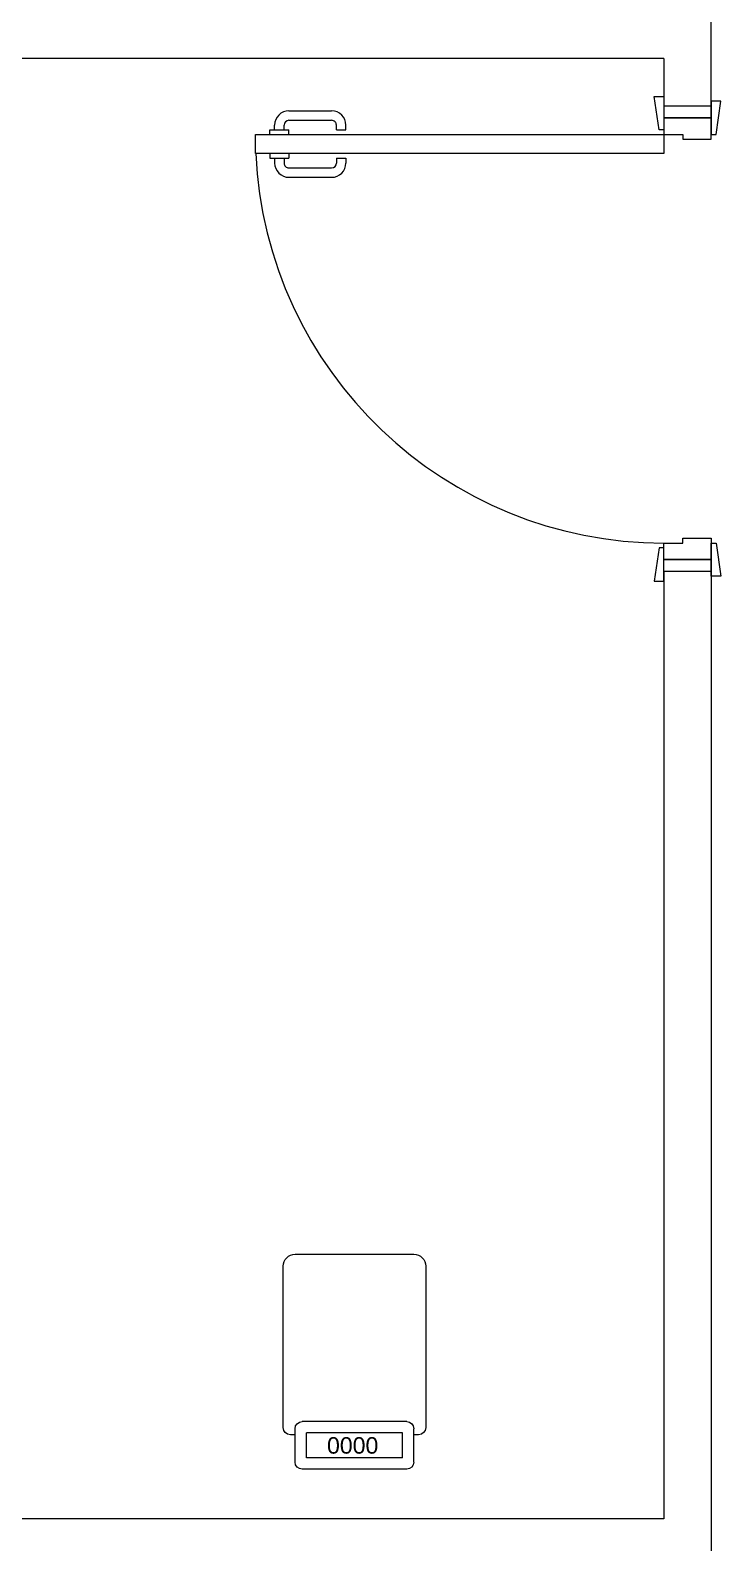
# Model space of a CAD drawing. Extents: x -234346 to 58427, y -132654 to -82394.
# Drawn here: x -29786 to -28332, y -100723 to -97538 of the extents above; entities that cross this region are included whole.
import ezdxf

# ---------------------------------------------------------------- set-up
doc = ezdxf.new("R2010")
doc.units = 0
doc.header["$LTSCALE"] = 8
for name, color, linetype, lineweight in [('72_EGR_EQP_TAG', 9, 'Continuous', 5), ('LOADING', 9, 'Continuous', 5), ('Walls', 9, 'Continuous', 5), ('Wooden Joinery', 9, 'Continuous', 5)]:
    doc.layers.add(name, color=color, linetype=linetype, lineweight=lineweight)
doc.styles.get("Standard").update_dxf_attribs({"font": 'ARIALUNI.TTF'})

# ---------------------------------------------------------------- blocks, each defined once
blk = doc.blocks.new('A$C72370EFE')
at = {"layer": 'Wooden Joinery'}
for p, q in [((-0.01, -0.03), (-0.01, -0.07)), ((0, -0.03), (-0.01, -0.03)), ((0.04, -0.03), (0.05, -0.03)), ((0.05, -0.03), (0.05, -0.07)), ((-0.01, -0.04), (-0.02, -0.04)), ((-0.01, -0.06), (-0.02, -0.06)), ((0.05, -0.04), (0.06, -0.04)), ((0.05, -0.06), (0.06, -0.06)), ((-0.05, -0.07), (-0.05, -0.16)), ((-0.03, -0.07), (-0.03, -0.16)), ((0, -0.07), (-0.01, -0.07)), ((0.04, -0.07), (0.05, -0.07)), ((0.07, -0.07), (0.07, -0.16)), ((0.09, -0.07), (0.09, -0.16)), ((-0.01, -0.17), (-0.02, -0.17)), ((-0.01, -0.19), (-0.02, -0.19)), ((-0.01, -0.17), (-0.01, -0.19)), ((0.05, -0.17), (0.06, -0.17)), ((0.05, -0.17), (0.05, -0.19)), ((0.05, -0.19), (0.06, -0.19))]:
    blk.add_line(p, q, dxfattribs=at)
for centre, radius, start, end in [((-0.02, -0.07), 0.03, 90, 180), ((-0.02, -0.07), 0.01, 90, 180), ((0.06, -0.07), 0.03, 0, 90), ((0.06, -0.07), 0.01, 0, 90), ((-0.02, -0.16), 0.03, 180, 270), ((-0.02, -0.16), 0.01, 180, 270), ((0.06, -0.16), 0.01, 270, 0), ((0.06, -0.16), 0.03, 270, 0)]:
    blk.add_arc(centre, radius, start, end, dxfattribs=at)
blk = doc.blocks.new('A$C5DAD61B4')
at = {"layer": 'Wooden Joinery'}
for points in [[(80, 959.1), (80, 969.1), (10, 979.1), (10, 959.1)], [(940, 959.1), (940, 969.1), (1010, 979.1), (1010, 959.1)], [(70, 859.1), (70, 849.1), (0, 839.1), (0, 859.1)], [(120, 859.1), (120, 0), (80, 0), (80, 859.1)], [(950, 859.1), (950, 849.1), (1020, 839.1), (1020, 859.1)]]:
    blk.add_lwpolyline(points, close=True, dxfattribs=at)
for points in [[(45, 859.1), (45, 959.1), (20, 959.1), (20, 859.1), (45, 859.1)], [(45, 859.1), (80, 859.1), (80, 899.1), (90, 899.1), (90, 959.1), (45, 959.1), (45, 859.1)], [(975, 859.1), (940, 859.1), (940, 899.1), (930, 899.1), (930, 959.1), (975, 959.1), (975, 859.1)], [(975, 859.1), (975, 959.1), (1000, 959.1), (1000, 859.1), (975, 859.1)]]:
    blk.add_lwpolyline(points, dxfattribs=at)
blk.add_arc((80, 859.1), 860, 272.666, 0, dxfattribs=at)
at = {"layer": 'Wooden Joinery', "xscale": 999.9999999998854, "yscale": 999.9999999998854, "zscale": 999.9999999998854, "rotation": 180}
blk.add_blockref('A$C72370EFE', (120, 0), dxfattribs=at)
blk = doc.blocks.new('HF13461A-P')
at = {"layer": 'LOADING'}
for p, q in [((0.2579, 0.4503), (0.0379, 0.4503)), ((0.0229, 0.4353), (0.0229, 0.3653)), ((0.2493, 0.4266), (0.0466, 0.4266)), ((0.0466, 0.4266), (0.0466, 0.3739)), ((0.2493, 0.4266), (0.2493, 0.3739)), ((0.2729, 0.4353), (0.2729, 0.3653)), ((-0.0021, 0.3628), (-0.0021, 0.0228)), ((0.0229, 0.3778), (0.0129, 0.3778)), ((0.2493, 0.3739), (0.0466, 0.3739)), ((0.2829, 0.3778), (0.2729, 0.3778)), ((0.2979, 0.0228), (0.2979, 0.3628)), ((0.2579, 0.3503), (0.0379, 0.3503)), ((0.0229, -0.0022), (0.2729, -0.0022))]:
    blk.add_line(p, q, dxfattribs=at)
for centre, radius, start, end in [((0.0379, 0.4353), 0.015, 90, 180), ((0.2579, 0.4353), 0.015, 0, 90), ((0.0129, 0.3628), 0.015, 90, 180), ((0.0379, 0.3653), 0.015, 180, 270), ((0.2579, 0.3653), 0.015, 270, 0), ((0.2829, 0.3628), 0.015, 0, 90), ((0.0229, 0.0228), 0.025, 180, 270), ((0.2729, 0.0228), 0.025, 270, 0)]:
    blk.add_arc(centre, radius, start, end, dxfattribs=at)
blk.add_text('0000', height=0.03477, dxfattribs=at).set_placement((0.0901, 0.3829))
blk = doc.blocks.new('1stF')
at = {"layer": 'Walls', "color": 9}
for p, q in [((-28352.3, -97697.6, 0.1), (-28352.3, -97397.6, 0.1)), ((-28452.3, -97597.6, 0.1), (-32452.3, -97597.6, 0.1)), ((-28452.3, -97597.6, 0.1), (-28452.3, -97697.6, 0.1)), ((-28352.3, -97697.6, 0.1), (-28452.3, -97697.6, 0.1)), ((-28452.3, -98677.6, 0.1), (-28452.3, -100672.6, 0.1)), ((-28352.3, -98677.6, 0.1), (-28452.3, -98677.6, 0.1)), ((-28352.3, -98677.6, 0.1), (-28352.3, -100872.6, 0.1)), ((-28452.3, -100672.6, 0.1), (-32452.3, -100672.6, 0.1))]:
    blk.add_line(p, q, dxfattribs=at)
at = {"layer": 'LOADING', "color": 9, "lineweight": 0, "xscale": -1000, "yscale": 1000, "zscale": 1000, "rotation": 180}
blk.add_blockref('HF13461A-P', (-29251.3, -100117.3), dxfattribs=at)
at = {"layer": 'Wooden Joinery', "color": 9, "rotation": 270}
blk.add_blockref('A$C5DAD61B4', (-29311.4, -97677.6, 0.1), dxfattribs=at)

msp = doc.modelspace()

# ---------------------------------------------------------------- block references
at = {"layer": '72_EGR_EQP_TAG'}
msp.add_blockref('1stF', (0, 0), dxfattribs=at)

doc.saveas('drawing.dxf')
